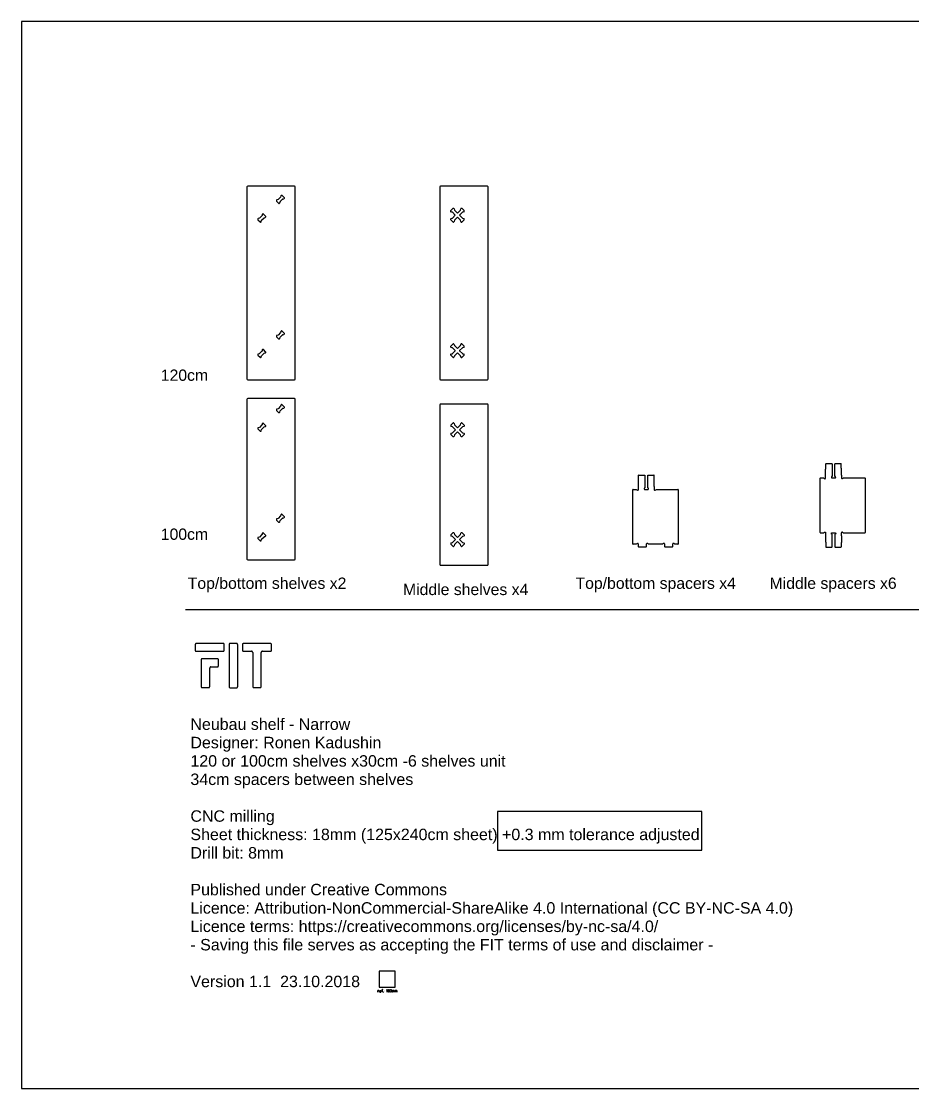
# Model space of a CAD drawing. Header units: millimetres. Extents: x -4641 to 5704, y -3753 to 2864.
# Drawn here: x -4641 to 886, y -3753 to 2864 of the extents above; entities that cross this region are included whole.
import ezdxf

# ---------------------------------------------------------------- set-up
doc = ezdxf.new("R2010")
doc.units = ezdxf.units.MM
doc.header["$MEASUREMENT"] = 0
doc.layers.add('Default', color=18, linetype='Continuous', true_color=0x000000)
doc.layers.add('Layer 02', color=1, linetype='Continuous', true_color=0xff0000)

msp = doc.modelspace()

# ---------------------------------------------------------------- linework, layer by layer
at = {"layer": 'Default'}
for p, q in [((-3058.2, 1749), (-3045.5, 1736.3)), ((-3048.9, 1758.8), (-3056.1, 1756.8)), ((-3033.3, 1774.1), (-3048.5, 1759)), ((-3037.7, 1738.4), (-3035.8, 1745.7)), ((-3035.5, 1746), (-3020.4, 1761.2)), ((-3031.1, 1781.8), (-3033.1, 1774.5)), ((-3010.6, 1771.1), (-3023.4, 1783.9)), ((-3020, 1761.4), (-3012.7, 1763.4)), ((-3148.6, 1658.9), (-3163.7, 1643.7)), ((-3146.4, 1666.5), (-3148.4, 1659.3)), ((-3125.9, 1655.9), (-3138.6, 1668.6)), ((-1977.7, 1690.5), (-1965, 1703.3)), ((-1968.4, 1680.8), (-1975.7, 1682.8)), ((-1949.8, 1662.4), (-1968, 1680.6)), ((-1968, 1643.7), (-1949.8, 1661.9)), ((-1957.2, 1701.2), (-1955.3, 1693.9)), ((-1955.1, 1693.5), (-1936.9, 1675.3)), ((-1936.4, 1675.3), (-1918.2, 1693.5)), ((-1905.3, 1680.6), (-1923.4, 1662.4)), ((-1923.4, 1661.9), (-1905.3, 1643.7)), ((-1918, 1693.9), (-1916, 1701.2)), ((-1908.2, 1703.3), (-1895.5, 1690.5)), ((-1897.6, 1682.8), (-1904.9, 1680.8)), ((-3173.5, 1633.8), (-3160.7, 1621)), ((-3164.1, 1643.5), (-3171.4, 1641.5)), ((-3153, 1623.1), (-3151, 1630.4)), ((-3150.8, 1630.8), (-3135.6, 1645.9)), ((-3135.2, 1646.2), (-3128, 1648.1)), ((-1965, 1621), (-1977.7, 1633.8)), ((-1975.7, 1641.5), (-1968.4, 1643.5)), ((-1955.3, 1630.4), (-1957.2, 1623.1)), ((-1936.9, 1649), (-1955.1, 1630.8)), ((-1918.2, 1630.8), (-1936.4, 1649)), ((-1916, 1623.1), (-1918, 1630.4)), ((-1895.5, 1633.8), (-1908.2, 1621)), ((-1904.9, 1643.5), (-1897.6, 1641.5)), ((-3033.3, 934.1), (-3048.5, 919)), ((-3031.1, 941.8), (-3033.1, 934.5)), ((-3010.6, 931.1), (-3023.4, 943.9)), ((-3058.2, 909), (-3045.5, 896.3)), ((-3048.9, 918.8), (-3056.1, 916.8)), ((-3037.7, 898.4), (-3035.8, 905.7)), ((-3035.5, 906), (-3020.4, 921.2)), ((-3020, 921.4), (-3012.7, 923.4)), ((-1977.7, 850.5), (-1965, 863.3)), ((-1957.2, 861.2), (-1955.3, 853.9)), ((-1918, 853.9), (-1916, 861.2)), ((-1908.2, 863.3), (-1895.5, 850.5)), ((-3164.1, 803.5), (-3171.4, 801.5)), ((-3148.6, 818.9), (-3163.7, 803.7)), ((-3150.8, 790.8), (-3135.6, 805.9)), ((-3146.4, 826.5), (-3148.4, 819.3)), ((-3125.9, 815.9), (-3138.6, 828.6)), ((-3135.2, 806.2), (-3128, 808.1)), ((-1968.4, 840.8), (-1975.7, 842.8)), ((-1975.7, 801.5), (-1968.4, 803.5)), ((-1949.8, 822.4), (-1968, 840.6)), ((-1968, 803.7), (-1949.8, 821.9)), ((-1955.1, 853.5), (-1936.9, 835.3)), ((-1936.9, 809), (-1955.1, 790.8)), ((-1936.4, 835.3), (-1918.2, 853.5)), ((-1918.2, 790.8), (-1936.4, 809)), ((-1905.3, 840.6), (-1923.4, 822.4)), ((-1923.4, 821.9), (-1905.3, 803.7)), ((-1897.6, 842.8), (-1904.9, 840.8)), ((-1904.9, 803.5), (-1897.6, 801.5)), ((-3173.5, 793.8), (-3160.7, 781)), ((-3153, 783.1), (-3151, 790.4)), ((-1965, 781), (-1977.7, 793.8)), ((-1955.3, 790.4), (-1957.2, 783.1)), ((-1916, 783.1), (-1918, 790.4)), ((-1895.5, 793.8), (-1908.2, 781)), ((-3033.3, 477.4), (-3048.5, 462.2)), ((-3035.5, 449.2), (-3020.4, 464.4)), ((-3031.1, 485), (-3033.1, 477.7)), ((-3010.6, 474.4), (-3023.4, 487.1)), ((-3020, 464.6), (-3012.7, 466.6)), ((-3058.2, 452.2), (-3045.5, 439.5)), ((-3048.9, 462), (-3056.1, 460)), ((-3037.7, 441.6), (-3035.8, 448.9)), ((-3173.5, 337), (-3160.7, 324.2)), ((-3164.1, 346.7), (-3171.4, 344.8)), ((-3148.6, 362.1), (-3163.7, 346.9)), ((-3153, 326.3), (-3151, 333.6)), ((-3150.8, 334), (-3135.6, 349.2)), ((-3146.4, 369.8), (-3148.4, 362.5)), ((-3125.9, 359.1), (-3138.6, 371.8)), ((-3135.2, 349.4), (-3128, 351.3)), ((-1977.4, 360), (-1964.7, 372.7)), ((-1968, 350.3), (-1975.3, 352.2)), ((-1949.5, 331.9), (-1967.6, 350)), ((-1967.6, 313.2), (-1949.5, 331.4)), ((-1956.9, 370.6), (-1954.9, 363.4)), ((-1954.7, 363), (-1936.5, 344.8)), ((-1936, 344.8), (-1917.8, 363)), ((-1904.9, 350), (-1923.1, 331.9)), ((-1923.1, 331.4), (-1904.9, 313.2)), ((-1917.6, 363.4), (-1915.7, 370.6)), ((-1907.9, 372.7), (-1895.1, 360)), ((-1897.2, 352.2), (-1904.5, 350.3)), ((-1964.7, 290.5), (-1977.4, 303.2)), ((-1975.3, 311), (-1968, 312.9)), ((-1954.9, 299.8), (-1956.9, 292.6)), ((-1936.5, 318.4), (-1954.7, 300.2)), ((-1917.8, 300.2), (-1936, 318.4)), ((-1915.7, 292.6), (-1917.6, 299.8)), ((-1895.1, 303.2), (-1907.9, 290.5)), ((-1904.5, 312.9), (-1897.2, 311)), ((347.8, 122), (384.9, 122)), ((385.9, 121), (385.9, 42.7)), ((404.2, 42.7), (404.2, 121)), ((405.2, 122), (442.3, 122)), ((-812.7, 51.2), (-775.6, 51.2)), ((-774.6, 50.2), (-774.6, -28.1)), ((-756.3, -28.1), (-756.3, 50.2)), ((-755.3, 51.2), (-718.2, 51.2)), ((312.1, -305.8), (312.1, 32.2)), ((313.1, 33.2), (332.3, 33.2)), ((332.8, 33.1), (339.3, 29.3)), ((386.1, 33.2), (404.1, 33.2)), ((444.1, 51.2), (444.1, 33.2)), ((450.8, 29.3), (457.4, 33.1)), ((457.9, 33.2), (591.1, 33.2)), ((592.1, 32.2), (592.1, -305.8)), ((-848.5, -376.6), (-848.5, -38.6)), ((-847.5, -37.6), (-828.2, -37.6)), ((-827.7, -37.7), (-821.2, -41.5)), ((-774.5, -37.6), (-756.5, -37.6)), ((-716.5, -19.6), (-716.5, -37.6)), ((-709.7, -41.5), (-703.2, -37.7)), ((-702.7, -37.6), (-569.5, -37.6)), ((-568.5, -38.6), (-568.5, -376.6)), ((-3031.1, -195), (-3033.1, -202.3)), ((-3010.6, -205.6), (-3023.4, -192.9)), ((-3058.2, -227.8), (-3045.5, -240.5)), ((-3048.9, -218), (-3056.1, -220)), ((-3033.3, -202.6), (-3048.5, -217.8)), ((-3037.7, -238.4), (-3035.8, -231.1)), ((-3035.5, -230.8), (-3020.4, -215.6)), ((-3020, -215.4), (-3012.7, -213.4)), ((-3148.6, -317.9), (-3163.7, -333.1)), ((-3146.4, -310.2), (-3148.4, -317.5)), ((-3125.9, -320.9), (-3138.6, -308.2)), ((-3135.2, -330.6), (-3128, -328.7)), ((-1977.4, -320), (-1964.7, -307.3)), ((-1968, -329.7), (-1975.3, -327.8)), ((-1949.5, -348.1), (-1967.6, -330)), ((-1956.9, -309.4), (-1954.9, -316.6)), ((-1954.7, -317), (-1936.5, -335.2)), ((-1936, -335.2), (-1917.8, -317)), ((-1904.9, -330), (-1923.1, -348.1)), ((-1917.6, -316.6), (-1915.7, -309.4)), ((-1907.9, -307.3), (-1895.1, -320)), ((-1897.2, -327.8), (-1904.5, -329.7)), ((313.1, -306.8), (332.3, -306.8)), ((332.8, -306.7), (339.3, -302.9)), ((385.9, -394.6), (385.9, -316.3)), ((386.1, -306.8), (404.1, -306.8)), ((404.2, -316.3), (404.2, -394.6)), ((444.1, -324.8), (444.1, -306.8)), ((450.8, -302.9), (457.4, -306.7)), ((457.9, -306.8), (591.1, -306.8)), ((-3173.5, -343), (-3160.7, -355.8)), ((-3164.1, -333.3), (-3171.4, -335.2)), ((-3153, -353.7), (-3151, -346.4)), ((-3150.8, -346), (-3135.6, -330.8)), ((-1964.7, -389.5), (-1977.4, -376.8)), ((-1975.3, -369), (-1968, -367.1)), ((-1967.6, -366.8), (-1949.5, -348.6)), ((-1954.9, -380.2), (-1956.9, -387.4)), ((-1936.5, -361.6), (-1954.7, -379.8)), ((-1917.8, -379.8), (-1936, -361.6)), ((-1923.1, -348.6), (-1904.9, -366.8)), ((-1915.7, -387.4), (-1917.6, -380.2)), ((-1895.1, -376.8), (-1907.9, -389.5)), ((-1904.5, -367.1), (-1897.2, -369)), ((-828.2, -377.6), (-847.5, -377.6)), ((-821.2, -373.7), (-827.7, -377.4)), ((-814.5, -394.6), (-814.5, -377.6)), ((-766.5, -395.6), (-813.5, -395.6)), ((-765.5, -377.6), (-765.5, -394.6)), ((-752.2, -377.4), (-758.7, -373.7)), ((-665.2, -377.6), (-751.7, -377.6)), ((-658.2, -373.7), (-664.7, -377.4)), ((-651.5, -394.6), (-651.5, -377.6)), ((-603.5, -395.6), (-650.5, -395.6)), ((-602.5, -377.6), (-602.5, -394.6)), ((-589.2, -377.4), (-595.7, -373.7)), ((-569.5, -377.6), (-588.7, -377.6)), ((347.8, -395.6), (384.9, -395.6)), ((405.2, -395.6), (442.3, -395.6))]:
    msp.add_line(p, q, dxfattribs=at)
for points in [[(-3242.1, 1837.1), (-3242.1, 647.1)], [(-2947.1, 1842.1), (-3237.1, 1842.1)], [(-2942.1, 647.1), (-2942.1, 1837.1)], [(-2046.3, 1837.1), (-2046.3, 647.1)], [(-1751.3, 1842.1), (-2041.3, 1842.1)], [(-1746.3, 647.1), (-1746.3, 1837.1)], [(-3237.1, 642.1), (-2947.1, 642.1)], [(-2041.3, 642.1), (-1751.3, 642.1)], [(-3242.1, 520.4), (-3242.1, -469.6)], [(-2947.1, 525.4), (-3237.1, 525.4)], [(-2942.1, -469.6), (-2942.1, 520.4)], [(-2046, 486.6), (-2046, -503.4)], [(-1751, 491.6), (-2041, 491.6)], [(-1746, -503.4), (-1746, 486.6)], [(-3237.1, -474.6), (-2947.1, -474.6)], [(-2041, -508.4), (-1751, -508.4)]]:
    msp.add_lwpolyline(points, dxfattribs=at)
for centre, radius, start, end in [((-3237.1, 1837.1), 5, 90, 180), ((-2947.1, 1837.1), 5, 0, 90), ((-2041.3, 1837.1), 5, 90, 180), ((-1751.3, 1837.1), 5, 0, 90), ((-3054.9, 1752.3), 4.65, 105.04153, 225), ((-3049.1, 1759.6), 0.85, 285.04157, 315), ((-3042.2, 1739.6), 4.65, 225, 344.95843), ((-3034.9, 1745.4), 0.85, 135, 164.95843), ((-3033.9, 1774.7), 0.85, 315, 344.95843), ((-3026.6, 1780.6), 4.65, 104.97926, 164.95853), ((-3026.6, 1780.6), 4.65, 45, 104.97927), ((-3019.8, 1760.6), 0.85, 105.04157, 135), ((-3013.9, 1767.9), 4.65, 285.04154, 45), ((-3149.2, 1659.5), 0.85, 315, 344.95843), ((-3141.9, 1665.3), 4.65, 104.97926, 164.95853), ((-3141.9, 1665.3), 4.65, 45, 104.97927), ((-3129.2, 1652.6), 4.65, 285.04154, 45), ((-1974.5, 1687.2), 4.65, 135, 194.97927), ((-1974.5, 1687.2), 4.65, 194.97926, 254.95853), ((-1968.6, 1680), 0.85, 45, 74.95843), ((-1961.7, 1700), 4.65, 15.04154, 135), ((-1954.5, 1694.1), 0.85, 195.04157, 225), ((-1950.1, 1662.1), 0.35, 315, 45), ((-1936.6, 1675.6), 0.35, 225, 315), ((-1923.2, 1662.1), 0.35, 135, 225), ((-1918.8, 1694.1), 0.85, 315, 344.95843), ((-1911.5, 1700), 4.65, 104.97926, 164.95853), ((-1911.5, 1700), 4.65, 45, 104.97927), ((-1904.7, 1680), 0.85, 105.04157, 135), ((-1898.8, 1687.2), 4.65, 285.04154, 45), ((-3170.2, 1637), 4.65, 105.04153, 225), ((-3164.3, 1644.3), 0.85, 285.04157, 315), ((-3157.5, 1624.3), 4.65, 225, 344.95843), ((-3150.2, 1630.2), 0.85, 135, 164.95843), ((-3135, 1645.3), 0.85, 105.04157, 135), ((-1974.5, 1637), 4.65, 105.04154, 225), ((-1968.6, 1644.3), 0.85, 285.04157, 315), ((-1961.7, 1624.3), 4.65, 225, 284.97927), ((-1961.7, 1624.3), 4.65, 284.97926, 344.95853), ((-1954.5, 1630.2), 0.85, 135, 164.95843), ((-1936.6, 1648.7), 0.35, 45, 135), ((-1918.8, 1630.2), 0.85, 15.04157, 45), ((-1911.5, 1624.3), 4.65, 195.04154, 315), ((-1904.7, 1644.3), 0.85, 225, 254.95843), ((-1898.8, 1637), 4.65, 14.97926, 74.95853), ((-1898.8, 1637), 4.65, 315, 14.97927), ((-3033.9, 934.7), 0.85, 315, 344.95843), ((-3026.6, 940.6), 4.65, 104.97926, 164.95853), ((-3026.6, 940.6), 4.65, 45, 104.97927), ((-3013.9, 927.9), 4.65, 285.04154, 45), ((-3054.9, 912.3), 4.65, 105.04153, 225), ((-3049.1, 919.6), 0.85, 285.04157, 315), ((-3042.2, 899.6), 4.65, 225, 344.95843), ((-3034.9, 905.4), 0.85, 135, 164.95843), ((-3019.8, 920.6), 0.85, 105.04157, 135), ((-1961.7, 860), 4.65, 15.04154, 135), ((-1911.5, 860), 4.65, 104.97926, 164.95853), ((-1911.5, 860), 4.65, 45, 104.97927), ((-3170.2, 797), 4.65, 105.04153, 225), ((-3164.3, 804.3), 0.85, 285.04157, 315), ((-3149.2, 819.5), 0.85, 315, 344.95843), ((-3141.9, 825.3), 4.65, 104.97926, 164.95853), ((-3141.9, 825.3), 4.65, 45, 104.97927), ((-3135, 805.3), 0.85, 105.04157, 135), ((-3129.2, 812.6), 4.65, 285.04154, 45), ((-1974.5, 847.2), 4.65, 135, 194.97927), ((-1974.5, 797), 4.65, 105.04154, 225), ((-1974.5, 847.2), 4.65, 194.97926, 254.95853), ((-1968.6, 840), 0.85, 45, 74.95843), ((-1968.6, 804.3), 0.85, 285.04157, 315), ((-1954.5, 854.1), 0.85, 195.04157, 225), ((-1950.1, 822.1), 0.35, 315, 45), ((-1936.6, 835.6), 0.35, 225, 315), ((-1936.6, 808.7), 0.35, 45, 135), ((-1923.2, 822.1), 0.35, 135, 225), ((-1918.8, 854.1), 0.85, 315, 344.95843), ((-1904.7, 840), 0.85, 105.04157, 135), ((-1904.7, 804.3), 0.85, 225, 254.95843), ((-1898.8, 847.2), 4.65, 285.04154, 45), ((-1898.8, 797), 4.65, 14.97926, 74.95853), ((-1898.8, 797), 4.65, 315, 14.97927), ((-3157.5, 784.3), 4.65, 225, 344.95843), ((-3150.2, 790.2), 0.85, 135, 164.95843), ((-1961.7, 784.3), 4.65, 225, 284.97927), ((-1961.7, 784.3), 4.65, 284.97926, 344.95853), ((-1954.5, 790.2), 0.85, 135, 164.95843), ((-1918.8, 790.2), 0.85, 15.04157, 45), ((-1911.5, 784.3), 4.65, 195.04154, 315), ((-3237.1, 647.1), 5, 180, 270), ((-2947.1, 647.1), 5, 270, 360), ((-2041.3, 647.1), 5, 180, 270), ((-1751.3, 647.1), 5, 270, 360), ((-3237.1, 520.4), 5, 90, 180), ((-3033.9, 478), 0.85, 315, 344.95843), ((-3026.6, 483.8), 4.65, 104.97926, 164.95853), ((-3026.6, 483.8), 4.65, 45, 104.97927), ((-3019.8, 463.8), 0.85, 105.04157, 135), ((-3013.9, 471.1), 4.65, 285.04154, 45), ((-2947.1, 520.4), 5, 360, 90), ((-2041, 486.6), 5, 90, 180), ((-1751, 486.6), 5, 360, 90), ((-3054.9, 455.5), 4.65, 105.04153, 225), ((-3049.1, 462.8), 0.85, 285.04157, 315), ((-3042.2, 442.8), 4.65, 225, 344.95843), ((-3034.9, 448.6), 0.85, 135, 164.95843), ((-3170.2, 340.3), 4.65, 105.04153, 225), ((-3164.3, 347.5), 0.85, 285.04157, 315), ((-3150.2, 333.4), 0.85, 135, 164.95843), ((-3149.2, 362.7), 0.85, 315, 344.95843), ((-3141.9, 368.5), 4.65, 104.97926, 164.95853), ((-3141.9, 368.5), 4.65, 45, 104.97927), ((-3135, 348.6), 0.85, 105.04157, 135), ((-3129.2, 355.8), 4.65, 285.04154, 45), ((-1974.1, 356.7), 4.65, 135, 194.97927), ((-1974.1, 356.7), 4.65, 194.97926, 254.95853), ((-1968.2, 349.4), 0.85, 45, 74.95843), ((-1961.4, 369.4), 4.65, 15.04154, 135), ((-1954.1, 363.6), 0.85, 195.04157, 225), ((-1949.7, 331.6), 0.35, 315, 45), ((-1936.3, 345), 0.35, 225, 315), ((-1922.8, 331.6), 0.35, 135, 225), ((-1918.4, 363.6), 0.85, 315, 344.95843), ((-1911.2, 369.4), 4.65, 104.97926, 164.95853), ((-1911.2, 369.4), 4.65, 45, 104.97927), ((-1904.3, 349.4), 0.85, 105.04157, 135), ((-1898.4, 356.7), 4.65, 285.04154, 45), ((-3157.5, 327.5), 4.65, 225, 344.95843), ((-1974.1, 306.5), 4.65, 105.04154, 225), ((-1968.2, 313.8), 0.85, 285.04157, 315), ((-1961.4, 293.8), 4.65, 225, 284.97927), ((-1961.4, 293.8), 4.65, 284.97926, 344.95853), ((-1954.1, 299.6), 0.85, 135, 164.95843), ((-1936.3, 318.2), 0.35, 45, 135), ((-1918.4, 299.6), 0.85, 15.04157, 45), ((-1911.2, 293.8), 4.65, 195.04154, 315), ((-1904.3, 313.8), 0.85, 225, 254.95843), ((-1898.4, 306.5), 4.65, 14.97926, 74.95853), ((-1898.4, 306.5), 4.65, 315, 14.97927), ((347.8, 121), 1, 90, 179.39988), ((384.9, 121), 1, 0.00002, 89.99998), ((405.2, 121), 1, 90, 180), ((442.3, 121), 1, 0.60012, 90), ((-812.7, 50.2), 1, 90, 179.39988), ((-775.6, 50.2), 1, 0.00002, 89.99998), ((-755.3, 50.2), 1, 90, 180), ((-718.2, 50.2), 1, 0.60012, 90), ((313.1, 32.2), 1, 90, 180), ((332.3, 32.2), 1, 60.04157, 89.99992), ((404.7, 42.7), 0.5, 180.00002, 264.26081), ((448.6, 33.2), 4.5, 180, 299.95848), ((457.9, 32.2), 1, 90.00009, 119.95843), ((591.1, 32.2), 1, 0, 90), ((-847.5, -38.6), 1, 90, 180), ((-828.2, -38.6), 1, 60.04157, 89.99992), ((-755.8, -28.1), 0.5, 180.00002, 264.26081), ((-712, -37.6), 4.5, 180, 299.95848), ((-702.7, -38.6), 1, 90.00009, 119.95843), ((-569.5, -38.6), 1, 0, 90), ((-3026.6, -196.2), 4.65, 104.97926, 164.95853), ((-3026.6, -196.2), 4.65, 45, 104.97927), ((-3054.9, -224.5), 4.65, 105.04153, 225), ((-3049.1, -217.2), 0.85, 285.04157, 315), ((-3042.2, -237.2), 4.65, 225, 344.95843), ((-3034.9, -231.4), 0.85, 135, 164.95843), ((-3033.9, -202), 0.85, 315, 344.95843), ((-3019.8, -216.2), 0.85, 105.04157, 135), ((-3013.9, -208.9), 4.65, 285.04154, 45), ((-3149.2, -317.3), 0.85, 315, 344.95843), ((-3141.9, -311.5), 4.65, 104.97926, 164.95853), ((-3141.9, -311.5), 4.65, 45, 104.97927), ((-3135, -331.4), 0.85, 105.04157, 135), ((-3129.2, -324.2), 4.65, 285.04154, 45), ((-1974.1, -323.3), 4.65, 135, 194.97927), ((-1974.1, -323.3), 4.65, 194.97926, 254.95853), ((-1968.2, -330.6), 0.85, 45, 74.95843), ((-1961.4, -310.6), 4.65, 15.04154, 135), ((-1954.1, -316.4), 0.85, 195.04157, 225), ((-1918.4, -316.4), 0.85, 315, 344.95843), ((-1911.2, -310.6), 4.65, 104.97926, 164.95853), ((-1911.2, -310.6), 4.65, 45, 104.97927), ((-1904.3, -330.6), 0.85, 105.04157, 135), ((-1898.4, -323.3), 4.65, 285.04154, 45), ((313.1, -305.8), 1, 180, 270), ((332.3, -305.8), 1, 270.00008, 299.95843), ((404.7, -316.3), 0.5, 95.73919, 179.99998), ((448.6, -306.8), 4.5, 60.04152, 180), ((457.9, -305.8), 1, 240.04157, 269.99991), ((591.1, -305.8), 1, 270, 360), ((-3170.2, -339.7), 4.65, 105.04153, 225), ((-3164.3, -332.5), 0.85, 285.04157, 315), ((-3157.5, -352.5), 4.65, 225, 344.95843), ((-3150.2, -346.6), 0.85, 135, 164.95843), ((-1974.1, -373.5), 4.65, 105.04154, 225), ((-1968.2, -366.2), 0.85, 285.04157, 315), ((-1961.4, -386.2), 4.65, 225, 284.97927), ((-1961.4, -386.2), 4.65, 284.97926, 344.95853), ((-1954.1, -380.4), 0.85, 135, 164.95843), ((-1949.7, -348.4), 0.35, 315, 45), ((-1936.3, -335), 0.35, 225, 315), ((-1936.3, -361.8), 0.35, 45, 135), ((-1922.8, -348.4), 0.35, 135, 225), ((-1918.4, -380.4), 0.85, 15.04157, 45), ((-1911.2, -386.2), 4.65, 195.04154, 315), ((-1904.3, -366.2), 0.85, 225, 254.95843), ((-1898.4, -373.5), 4.65, 14.97926, 74.95853), ((-1898.4, -373.5), 4.65, 315, 14.97927), ((-847.5, -376.6), 1, 180, 270), ((-828.2, -376.6), 1, 270.00004, 299.95843), ((-819, -377.6), 4.5, 360, 119.95849), ((-813.5, -394.6), 1, 180, 270), ((-766.5, -394.6), 1, 270, 0), ((-761, -377.6), 4.5, 60.04152, 180), ((-751.7, -376.6), 1, 240.04157, 269.99996), ((-665.2, -376.6), 1, 270.00005, 299.95843), ((-656, -377.6), 4.5, 360, 119.95848), ((-650.5, -394.6), 1, 180, 270), ((-603.5, -394.6), 1, 270, 360), ((-598, -377.6), 4.5, 60.04152, 180), ((-588.7, -376.6), 1, 240.04157, 269.99996), ((-569.5, -376.6), 1, 270, 0), ((347.8, -394.6), 1, 180.60012, 270), ((384.9, -394.6), 1, 270.00002, 359.99998), ((405.2, -394.6), 1, 180, 270), ((442.3, -394.6), 1, 270, 359.39988), ((-3237.1, -469.6), 5, 180, 270), ((-2947.1, -469.6), 5, 270, 0), ((-2041, -503.4), 5, 180, 270), ((-1751, -503.4), 5, 270, 0)]:
    msp.add_arc(centre, radius, start, end, dxfattribs=at)
for points in [[(346.1, 51.2), (346.4, 86.1), (346.8, 121)], [(444.1, 51.2), (443.7, 86.1), (443.3, 121)], [(-814.5, -19.6), (-814.1, 15.3), (-813.7, 50.2)], [(-716.5, -19.6), (-716.8, 15.3), (-717.2, 50.2)], [(346.1, -324.8), (346.4, -359.7), (346.8, -394.6)], [(444.1, -324.8), (443.7, -359.7), (443.3, -394.6)]]:
    msp.add_open_spline(points, degree=2, dxfattribs=at)
for points, weights, knots in [([(339.3, 29.3), (341.6, 28), (343.8, 29.3), (346.1, 30.6), (346.1, 33.2)], [1.0000001668, 0.866116312938, 1.00000039071, 0.866116232904, 1.00000032687], [3793.551812, 3793.551812, 3793.551812, 3798.262571, 3798.262571, 3802.973332, 3802.973332, 3802.973332]), ([(385.5, 42.2), (381.6, 41.8), (381.6, 37.7), (381.6, 33.2), (386.1, 33.2)], [1.00000045007, 0.756068985707, 1.03934555249, 0.734928288159, 1.03934555249], [2284.563408, 2284.563408, 2284.563408, 2291.141104, 2291.141104, 2298.209687, 2298.209687, 2298.209687]), ([(404.1, 33.2), (408.6, 33.2), (408.6, 37.7), (408.6, 41.8), (404.7, 42.2)], [1.03934555249, 0.734928288159, 1.03934555249, 0.756069053245, 1.00000033376], [2316.209687, 2316.209687, 2316.209687, 2323.278271, 2323.278271, 2329.855966, 2329.855966, 2329.855966]), ([(-821.2, -41.5), (-819, -42.7), (-816.7, -41.4), (-814.5, -40.1), (-814.5, -37.6)], [1.0000001668, 0.866116312938, 1.00000039071, 0.866116232904, 1.00000032687], [3793.551812, 3793.551812, 3793.551812, 3798.262571, 3798.262571, 3802.973332, 3802.973332, 3802.973332]), ([(-775.1, -28.6), (-779, -29), (-779, -33.1), (-779, -37.6), (-774.5, -37.6)], [1.00000045007, 0.756068985707, 1.03934555249, 0.734928288159, 1.03934555249], [2284.563408, 2284.563408, 2284.563408, 2291.141104, 2291.141104, 2298.209687, 2298.209687, 2298.209687]), ([(-756.5, -37.6), (-752, -37.6), (-752, -33.1), (-752, -29), (-755.9, -28.6)], [1.03934555249, 0.734928288159, 1.03934555249, 0.756069053245, 1.00000033376], [2316.209687, 2316.209687, 2316.209687, 2323.278271, 2323.278271, 2329.855966, 2329.855966, 2329.855966]), ([(339.3, -302.9), (341.6, -301.6), (343.8, -302.9), (346.1, -304.2), (346.1, -306.8)], [1.0000001668, 0.866116312938, 1.00000039071, 0.866116232904, 1.00000032687], [3793.551812, 3793.551812, 3793.551812, 3798.262571, 3798.262571, 3802.973332, 3802.973332, 3802.973332]), ([(385.5, -315.8), (381.6, -315.4), (381.6, -311.3), (381.6, -306.8), (386.1, -306.8)], [1.00000045007, 0.756068985707, 1.03934555249, 0.734928288159, 1.03934555249], [2284.563408, 2284.563408, 2284.563408, 2291.141104, 2291.141104, 2298.209687, 2298.209687, 2298.209687]), ([(404.1, -306.8), (408.6, -306.8), (408.6, -311.3), (408.6, -315.4), (404.7, -315.8)], [1.03934555249, 0.734928288159, 1.03934555249, 0.756069053245, 1.00000033376], [2316.209687, 2316.209687, 2316.209687, 2323.278271, 2323.278271, 2329.855966, 2329.855966, 2329.855966])]:
    msp.add_rational_spline(points, weights, degree=2, knots=knots, dxfattribs=at)
for points in [[(346.1, 33.2), (346.1, 42.2), (346.1, 45.8), (346.1, 51.2)], [(-814.5, -37.6), (-814.5, -28.6), (-814.5, -25), (-814.5, -19.6)], [(346.1, -306.8), (346.1, -315.8), (346.1, -319.4), (346.1, -324.8)]]:
    msp.add_open_spline(points, degree=2, knots=[3802.973332, 3802.973332, 3802.973332, 3819.148009, 3834.351831, 3834.351831, 3834.351831], dxfattribs=at)
for points in [[(385.9, 42.7), (385.9, 42.2), (385.5, 42.2)], [(-774.6, -28.1), (-774.6, -28.5), (-775.1, -28.6)], [(385.9, -316.3), (385.9, -315.8), (385.5, -315.8)]]:
    msp.add_rational_spline(points, [1.00000032687, 0.741620244096, 1.00000045007], degree=2, dxfattribs=at)
at = {"layer": 'Layer 02'}
for p, q in [((-3563, -1000.3), (-3563, -1034.2)), ((-3388.9, -993.4), (-3556.1, -993.4)), ((-3556.1, -1041.1), (-3388.9, -1041.1)), ((-3382, -1034.2), (-3382, -1000.3)), ((-3352.7, -1000.1), (-3352.7, -1260.3)), ((-3306, -993.2), (-3345.8, -993.2)), ((-3299.1, -1260.3), (-3299.1, -1000.1)), ((-3270.1, -1000.3), (-3270.1, -1034.2)), ((-3096, -993.4), (-3263.3, -993.4)), ((-3263.3, -1041.1), (-3213.1, -1041.1)), ((-3206.2, -1047.9), (-3206.2, -1259.5)), ((-3153.1, -1259.5), (-3153.1, -1047.9)), ((-3146.2, -1041.1), (-3096, -1041.1)), ((-3089.2, -1034.2), (-3089.2, -1000.3)), ((-3525.7, -1093.9), (-3525.7, -1259.8)), ((-3472.5, -1087.1), (-3518.8, -1087.1)), ((-3425.5, -1087.1), (-3472.5, -1087.1)), ((-3418.6, -1131.4), (-3418.6, -1093.9)), ((-3472.5, -1259.8), (-3472.5, -1145.2)), ((-3465.6, -1138.3), (-3425.5, -1138.3)), ((-3518.8, -1266.7), (-3479.4, -1266.7)), ((-3345.8, -1267.2), (-3306, -1267.2)), ((-3199.4, -1266.4), (-3160, -1266.4))]:
    msp.add_line(p, q, dxfattribs=at)
for points in [[(-4640.6, -3752.6), (5704.2, -3752.6), (5704.2, 2863.8), (-4640.6, 2863.8)], [(-1687.6, -2274.3), (-421.5, -2274.3), (-421.5, -2034.6), (-1687.6, -2034.6)], [(-2422, -3123.4), (-2322, -3123.4), (-2322, -3023.4), (-2422, -3023.4)]]:
    msp.add_lwpolyline(points, close=True, dxfattribs=at)
msp.add_open_spline([(-3623.4, -782.4), (671.7, -782.4), (4966.8, -782.4)], degree=2, dxfattribs=at)
for points, weights in [([(-3556.1, -993.4), (-3563, -993.4), (-3563, -1000.3)], [1, 0.707106781187, 1]), ([(-3563, -1034.2), (-3563, -1041.1), (-3556.1, -1041.1)], [1, 0.707106781187, 1]), ([(-3382, -1000.3), (-3382, -993.4), (-3388.9, -993.4)], [1, 0.707106781187, 1]), ([(-3388.9, -1041.1), (-3382, -1041.1), (-3382, -1034.2)], [1, 0.707106781187, 1]), ([(-3345.8, -993.2), (-3352.7, -993.2), (-3352.7, -1000.1)], [1, 0.707106781187, 1]), ([(-3299.1, -1000.1), (-3299.1, -993.2), (-3306, -993.2)], [1, 0.707106781187, 1]), ([(-3263.3, -993.4), (-3270.1, -993.4), (-3270.1, -1000.3)], [1, 0.707106781187, 1]), ([(-3270.1, -1034.2), (-3270.1, -1041.1), (-3263.3, -1041.1)], [1, 0.707106781187, 1]), ([(-3206.2, -1047.9), (-3206.2, -1041.1), (-3213.1, -1041.1)], [1, 0.707106781187, 1]), ([(-3146.2, -1041.1), (-3153.1, -1041.1), (-3153.1, -1047.9)], [1, 0.707106781187, 1]), ([(-3089.2, -1000.3), (-3089.2, -993.4), (-3096, -993.4)], [1, 0.707106781187, 1]), ([(-3096, -1041.1), (-3089.2, -1041.1), (-3089.2, -1034.2)], [1, 0.707106781186, 1]), ([(-3518.8, -1087.1), (-3525.7, -1087.1), (-3525.7, -1093.9)], [1, 0.707106781186, 1]), ([(-3418.6, -1093.9), (-3418.6, -1087.1), (-3425.5, -1087.1)], [1, 0.707106781187, 1]), ([(-3465.6, -1138.3), (-3472.5, -1138.3), (-3472.5, -1145.2)], [1, 0.707106781186, 1]), ([(-3425.5, -1138.3), (-3418.6, -1138.3), (-3418.6, -1131.4)], [1, 0.707106781186, 1]), ([(-3525.7, -1259.8), (-3525.7, -1266.7), (-3518.8, -1266.7)], [1, 0.707106781186, 1]), ([(-3479.4, -1266.7), (-3472.5, -1266.7), (-3472.5, -1259.8)], [1, 0.707106781186, 1]), ([(-3352.7, -1260.3), (-3352.7, -1267.2), (-3345.8, -1267.2)], [1, 0.707106781187, 1]), ([(-3306, -1267.2), (-3299.1, -1267.2), (-3299.1, -1260.3)], [1, 0.707106781187, 1]), ([(-3206.2, -1259.5), (-3206.2, -1266.4), (-3199.4, -1266.4)], [1, 0.707106781187, 1]), ([(-3160, -1266.4), (-3153.1, -1266.4), (-3153.1, -1259.5)], [1, 0.707106781186, 1])]:
    msp.add_rational_spline(points, weights, degree=2, dxfattribs=at)
for points, knots in [([(-2423.8, -3145.5), (-2423.8, -3144.5), (-2423.8, -3143.5), (-2426.7, -3143.5), (-2429.7, -3143.5), (-2429.7, -3149.1), (-2429.7, -3154.8), (-2429.5, -3154.8), (-2429.3, -3154.8), (-2429.3, -3149.3), (-2429.3, -3143.9), (-2426.7, -3143.9), (-2424.1, -3143.9), (-2424.1, -3144.7), (-2424.1, -3145.5), (-2423.9, -3145.5), (-2423.8, -3145.5)], [-8, -8, -8, -7, -7, -6, -6, -5, -5, -4, -4, -3, -3, -2, -2, -1, -1, 0, 0, 0]), ([(-2410.8, -3149.3), (-2410.8, -3148.3), (-2410.8, -3147.3), (-2410.8, -3145.7), (-2411.9, -3144.6), (-2413.1, -3143.5), (-2414.7, -3143.5), (-2416.3, -3143.5), (-2417.4, -3144.6), (-2418.6, -3145.7), (-2418.6, -3147.3), (-2418.6, -3149.2), (-2418.6, -3151), (-2418.6, -3153.2), (-2417.6, -3154.1), (-2416.8, -3154.8), (-2415, -3154.8), (-2413, -3154.8), (-2411, -3154.8), (-2411, -3154.6), (-2411, -3154.5), (-2413, -3154.5), (-2415, -3154.5), (-2416.7, -3154.5), (-2417.4, -3153.8), (-2418.2, -3153.1), (-2418.2, -3151), (-2418.2, -3150.2), (-2418.2, -3149.3), (-2414.5, -3149.3), (-2410.8, -3149.3)], [-15, -15, -15, -14, -14, -13, -13, -12, -12, -11, -11, -10, -10, -9, -9, -8, -8, -7, -7, -6, -6, -5, -5, -4, -4, -3, -3, -2, -2, -1, -1, 0, 0, 0]), ([(-2411.2, -3149), (-2411.2, -3148.2), (-2411.2, -3147.4), (-2411.2, -3145.9), (-2412.2, -3144.9), (-2413.2, -3143.9), (-2414.7, -3143.9), (-2416.1, -3143.9), (-2417.2, -3144.9), (-2418.2, -3145.9), (-2418.2, -3147.4), (-2418.2, -3148.2), (-2418.2, -3149), (-2414.7, -3149), (-2411.2, -3149)], [0, 0, 0, 1, 1, 2, 2, 3, 3, 4, 4, 5, 5, 6, 6, 7, 7, 7]), ([(-2399.8, -3143.9), (-2399.8, -3143.7), (-2399.8, -3143.5), (-2401.6, -3143.5), (-2403.3, -3143.5), (-2403.3, -3142.9), (-2403.3, -3142.3), (-2403.3, -3140.8), (-2402.7, -3139.8), (-2401.8, -3138.3), (-2399.8, -3138.3), (-2399.8, -3138.1), (-2399.8, -3137.9), (-2402, -3137.9), (-2403, -3139.6), (-2403.7, -3140.7), (-2403.7, -3142.3), (-2403.7, -3142.9), (-2403.7, -3143.5), (-2404.5, -3143.5), (-2405.4, -3143.5), (-2405.4, -3143.7), (-2405.4, -3143.9), (-2404.5, -3143.9), (-2403.7, -3143.9), (-2403.7, -3149.3), (-2403.7, -3154.8), (-2403.5, -3154.8), (-2403.3, -3154.8), (-2403.3, -3149.3), (-2403.3, -3143.9), (-2401.6, -3143.9), (-2399.8, -3143.9)], [-16, -16, -16, -15, -15, -14, -14, -13, -13, -12, -12, -11, -11, -10, -10, -9, -9, -8, -8, -7, -7, -6, -6, -5, -5, -4, -4, -3, -3, -2, -2, -1, -1, 0, 0, 0]), ([(-2394, -3154.8), (-2394, -3154.3), (-2394, -3153.8), (-2394.2, -3153.8), (-2394.4, -3153.8), (-2394.4, -3154.3), (-2394.4, -3154.8), (-2394.2, -3154.8), (-2394, -3154.8)], [-4, -4, -4, -3, -3, -2, -2, -1, -1, 0, 0, 0]), ([(-2388.5, -3146.5), (-2388.5, -3146), (-2388.5, -3145.6), (-2388.7, -3145.6), (-2388.9, -3145.6), (-2388.9, -3146), (-2388.9, -3146.5), (-2388.7, -3146.5), (-2388.5, -3146.5)], [-4, -4, -4, -3, -3, -2, -2, -1, -1, 0, 0, 0]), ([(-2388.5, -3152.9), (-2388.5, -3152.4), (-2388.5, -3152), (-2388.7, -3152), (-2388.9, -3152), (-2388.9, -3152.4), (-2388.9, -3152.9), (-2388.7, -3152.9), (-2388.5, -3152.9)], [-4, -4, -4, -3, -3, -2, -2, -1, -1, 0, 0, 0]), ([(-2371.7, -3154.8), (-2371.7, -3146.4), (-2371.7, -3138.1), (-2372, -3138.1), (-2372.2, -3138.1), (-2374, -3139.9), (-2375.8, -3141.7), (-2375.6, -3141.8), (-2375.5, -3142), (-2373.8, -3140.3), (-2372.1, -3138.6), (-2372.1, -3146.7), (-2372.1, -3154.8), (-2371.9, -3154.8), (-2371.7, -3154.8)], [-7, -7, -7, -6, -6, -5, -5, -4, -4, -3, -3, -2, -2, -1, -1, 0, 0, 0]), ([(-2358.8, -3147), (-2358.8, -3146.4), (-2358.8, -3145.7), (-2358.8, -3143.8), (-2359.4, -3141.8), (-2360.6, -3137.9), (-2362.7, -3137.9), (-2363.9, -3137.9), (-2364.6, -3138.9), (-2365.5, -3140.1), (-2366.1, -3142.2), (-2366.6, -3144), (-2366.6, -3145.7), (-2366.6, -3146.4), (-2366.6, -3147), (-2366.6, -3148.9), (-2366, -3150.9), (-2364.8, -3154.8), (-2362.7, -3154.8), (-2361.5, -3154.8), (-2360.8, -3153.8), (-2359.9, -3152.7), (-2359.3, -3150.6), (-2358.8, -3148.6), (-2358.8, -3147)], [-12, -12, -12, -11, -11, -10, -10, -9, -9, -8, -8, -7, -7, -6, -6, -5, -5, -4, -4, -3, -3, -2, -2, -1, -1, 0, 0, 0]), ([(-2359.2, -3147.1), (-2359.2, -3146.4), (-2359.2, -3145.8), (-2359.2, -3144), (-2359.8, -3141.9), (-2360.9, -3138.3), (-2362.7, -3138.3), (-2364.6, -3138.3), (-2365.6, -3141.9), (-2366.2, -3144), (-2366.2, -3145.8), (-2366.2, -3146.4), (-2366.2, -3147.1), (-2366.2, -3148.8), (-2365.7, -3150.7), (-2364.6, -3154.6), (-2362.7, -3154.6), (-2360.9, -3154.6), (-2359.8, -3151), (-2359.2, -3148.9), (-2359.2, -3147.1)], [0, 0, 0, 1, 1, 2, 2, 3, 3, 4, 4, 5, 5, 6, 6, 7, 7, 8, 8, 9, 9, 10, 10, 10]), ([(-2345.8, -3147), (-2345.8, -3146.4), (-2345.8, -3145.7), (-2345.8, -3143.8), (-2346.4, -3141.8), (-2347.6, -3137.9), (-2349.7, -3137.9), (-2350.9, -3137.9), (-2351.6, -3138.9), (-2352.5, -3140.1), (-2353.1, -3142.2), (-2353.6, -3144), (-2353.6, -3145.7), (-2353.6, -3146.4), (-2353.6, -3147), (-2353.6, -3148.9), (-2353, -3150.9), (-2351.8, -3154.8), (-2349.7, -3154.8), (-2348.5, -3154.8), (-2347.7, -3153.8), (-2346.8, -3152.7), (-2346.3, -3150.6), (-2345.8, -3148.6), (-2345.8, -3147)], [-12, -12, -12, -11, -11, -10, -10, -9, -9, -8, -8, -7, -7, -6, -6, -5, -5, -4, -4, -3, -3, -2, -2, -1, -1, 0, 0, 0]), ([(-2346.2, -3147.1), (-2346.2, -3146.4), (-2346.2, -3145.8), (-2346.2, -3144), (-2346.7, -3141.9), (-2347.8, -3138.3), (-2349.7, -3138.3), (-2351.5, -3138.3), (-2352.6, -3141.9), (-2353.2, -3144), (-2353.2, -3145.8), (-2353.2, -3146.4), (-2353.2, -3147.1), (-2353.2, -3148.8), (-2352.7, -3150.7), (-2351.6, -3154.6), (-2349.7, -3154.6), (-2347.8, -3154.6), (-2346.7, -3151), (-2346.2, -3148.9), (-2346.2, -3147.1)], [0, 0, 0, 1, 1, 2, 2, 3, 3, 4, 4, 5, 5, 6, 6, 7, 7, 8, 8, 9, 9, 10, 10, 10]), ([(-2329, -3154.8), (-2329, -3150.9), (-2329, -3146.9), (-2329, -3145.5), (-2330, -3144.5), (-2331, -3143.5), (-2332.5, -3143.5), (-2336.5, -3143.5), (-2340.5, -3143.5), (-2340.5, -3149.1), (-2340.5, -3154.8), (-2340.3, -3154.8), (-2340.2, -3154.8), (-2340.2, -3149.3), (-2340.2, -3143.9), (-2337.6, -3143.9), (-2335, -3143.9), (-2335, -3149.3), (-2335, -3154.8), (-2334.8, -3154.8), (-2334.6, -3154.8), (-2334.6, -3149.3), (-2334.6, -3143.9), (-2333.5, -3143.9), (-2332.5, -3143.9), (-2331.2, -3143.9), (-2330.3, -3144.7), (-2329.4, -3145.6), (-2329.4, -3146.9), (-2329.4, -3150.9), (-2329.4, -3154.8), (-2329.2, -3154.8), (-2329, -3154.8)], [-16, -16, -16, -15, -15, -14, -14, -13, -13, -12, -12, -11, -11, -10, -10, -9, -9, -8, -8, -7, -7, -6, -6, -5, -5, -4, -4, -3, -3, -2, -2, -1, -1, 0, 0, 0]), ([(-2312.4, -3154.8), (-2312.4, -3150.9), (-2312.4, -3146.9), (-2312.4, -3145.5), (-2313.3, -3144.5), (-2314.4, -3143.5), (-2315.8, -3143.5), (-2319.8, -3143.5), (-2323.8, -3143.5), (-2323.8, -3149.1), (-2323.8, -3154.8), (-2323.7, -3154.8), (-2323.5, -3154.8), (-2323.5, -3149.3), (-2323.5, -3143.9), (-2320.9, -3143.9), (-2318.3, -3143.9), (-2318.3, -3149.3), (-2318.3, -3154.8), (-2318.1, -3154.8), (-2317.9, -3154.8), (-2317.9, -3149.3), (-2317.9, -3143.9), (-2316.8, -3143.9), (-2315.8, -3143.9), (-2314.5, -3143.9), (-2313.6, -3144.7), (-2312.7, -3145.6), (-2312.7, -3146.9), (-2312.7, -3150.9), (-2312.7, -3154.8), (-2312.5, -3154.8), (-2312.4, -3154.8)], [-16, -16, -16, -15, -15, -14, -14, -13, -13, -12, -12, -11, -11, -10, -10, -9, -9, -8, -8, -7, -7, -6, -6, -5, -5, -4, -4, -3, -3, -2, -2, -1, -1, 0, 0, 0])]:
    msp.add_open_spline(points, degree=2, knots=knots, dxfattribs=at)

# ---------------------------------------------------------------- texts
at = {"layer": 'Layer 02', "attachment_point": 7, "line_spacing_factor": 0.963855}
for s, insert, char_height, width in [('\\fArial;120cm', (-3776, 634.3), 70, 344.94), ('\\fArial;100cm', (-3776, -351.4), 70, 344.94), ('\\fArial;Top/bottom shelves x2', (-3608.9, -675.3), 70, 1038.614), ('\\fArial;Top/bottom spacers x4', (-1204.6, -675.3), 70, 1050.843), ('\\fArial;Middle spacers x6', (-1.3, -675.3), 70, 841.687), ('\\fArial;Middle shelves x4', (-2274.3, -693.9), 70, 830.723), ('\\fArial;Neubau shelf - Narrow\\PDesigner: Ronen Kadushin\\P120 or 100cm shelves x30cm -6 shelves unit\\P34cm spacers between shelves\\P\\PCNC milling\\PSheet thickness: 18mm (125x240cm sheet) +0.3 mm tolerance adjusted\\PDrill bit: 8mm\\P\\PPublished under Creative Commons\\PLicence: Attribution-NonCommercial-ShareAlike 4.0 International (CC BY-NC-SA 4.0)\\PLicence terms: https://creativecommons.org/licenses/by-nc-sa/4.0/\\P- Saving this file serves as accepting the FIT terms of use and disclaimer -\\P\\PVersion 1.1  23.10.2018', (-3592.3, -3124.4), 70.903, 3775.817)]:
    msp.add_mtext(s, dxfattribs=dict(at, insert=insert, char_height=char_height, width=width))

doc.saveas('drawing.dxf')
